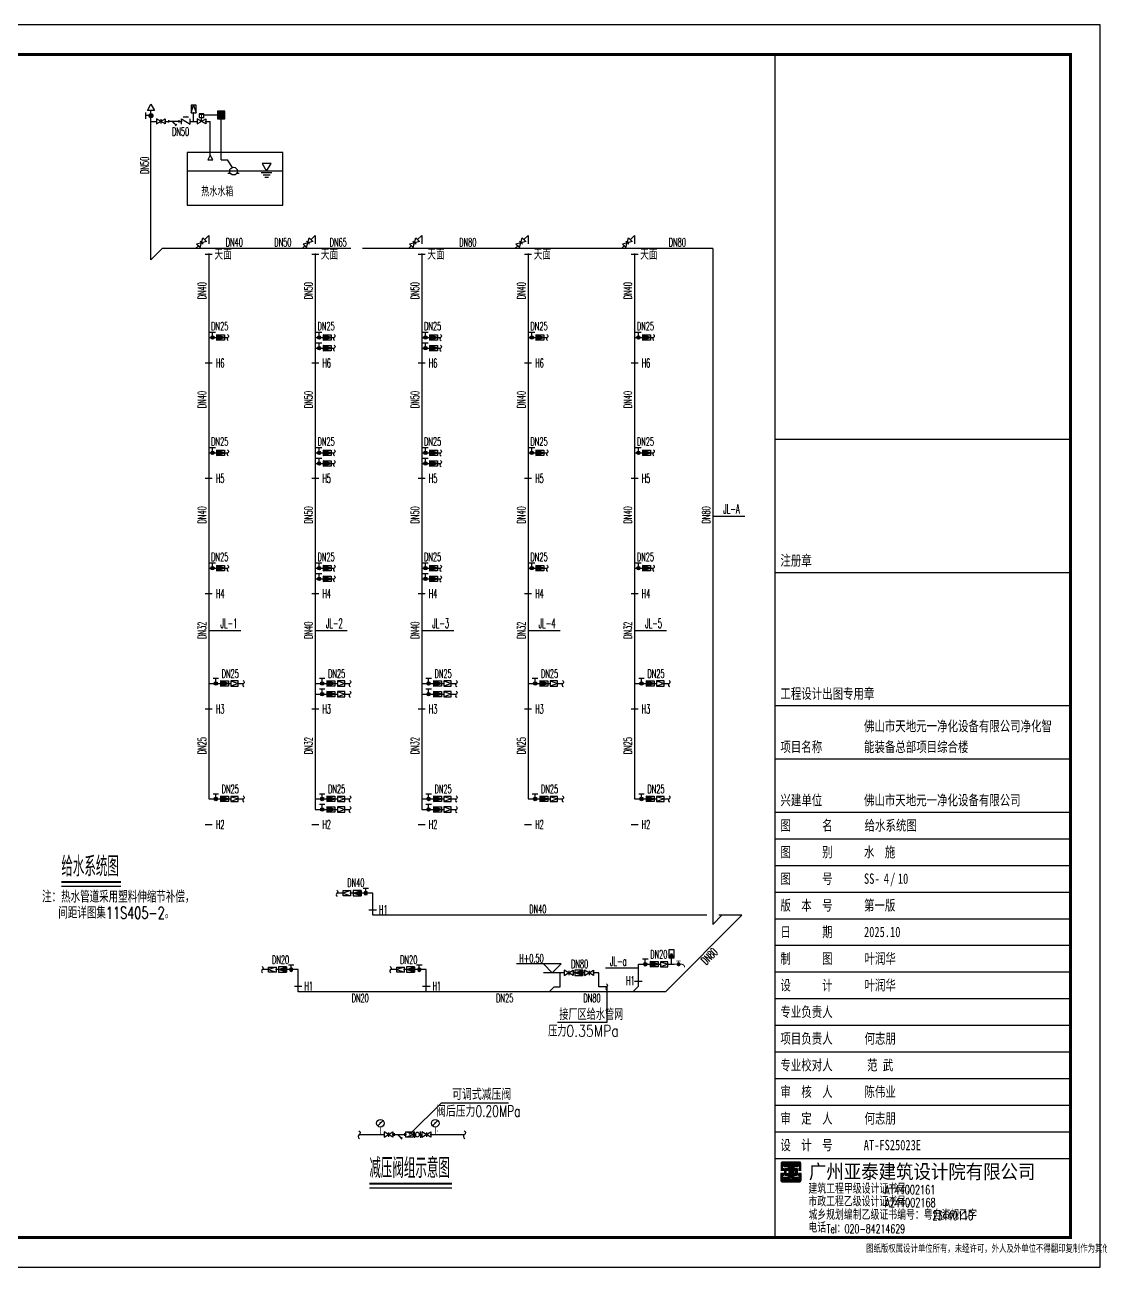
# Model space of a CAD drawing. Extents: x -1254782 to -617813, y -619975 to -323764.
# Drawn here: x -1006941 to -988756, y -370186 to -349186 of the extents above; entities that cross this region are included whole.
import ezdxf
from ezdxf.enums import TextEntityAlignment as Align

# ---------------------------------------------------------------- set-up
doc = ezdxf.new("R2010")
doc.units = 0
doc.header["$LTSCALE"] = 1000
doc.header["$MEASUREMENT"] = 0
for name, color, linetype in [('2', 2, 'Continuous'), ('4', 4, 'Continuous'), ('9', 9, 'Continuous'), ('DIM_ELEV', 3, 'Continuous'), ('DIM_SYMB', 3, 'Continuous'), ('EQUIP_给水', 7, 'Continuous'), ('PIPE-给水', 1, 'Continuous'), ('PUB_TITLE', 4, 'Continuous'), ('S', 2, 'Continuous'), ('STAIR', 2, 'Continuous'), ('TWT_LEAD', 3, 'Continuous'), ('TWT_TEXT', 7, 'Continuous'), ('VALVE_消防', 7, 'Continuous'), ('VALVE_给水', 7, 'Continuous'), ('框', 130, 'Continuous')]:
    doc.layers.add(name, color=color, linetype=linetype)
doc.styles.add('-宋体', font='simsun_0.shx', dxfattribs={"width": 0.8})
doc.styles.add('_TCH_DIM', font='SIMPLEX.shx', dxfattribs={"width": 0.8, "bigfont": 'GBCBIG.shx'})
doc.styles.add('HZ', font='txt', dxfattribs={"width": 0.8, "bigfont": 'hztxt'})
doc.styles.add('TBC', font='simhei_0.shx', dxfattribs={"width": 0.9})
doc.styles.add('天正', font='SIMPLEX.shx', dxfattribs={"width": 0.7, "bigfont": 'HZTXT.shx'})

# ---------------------------------------------------------------- blocks, each defined once
blk = doc.blocks.new('$TWTSYS$00000247')
at = {"elevation": 0}
blk.add_lwpolyline([(7, -101, -0.575183), (0, 0, 0.604745), (-11, 101, 16.924828)], format="xyb", dxfattribs=at)
blk = doc.blocks.new('$VALVE$00000497')
for p, q in [((78, 138), (-78, 138)), ((0, 50), (0, 138))]:
    blk.add_line(p, q)
at = {"const_width": 49.6}
blk.add_lwpolyline([(25, 0, 1), (-25, 0, 1)], format="xyb", close=True, dxfattribs=at)
blk.add_circle((0, 0), 50)
blk = doc.blocks.new('A$C6EA3746F')
at = {"layer": 'TWT_TEXT'}
for points in [[(284, 871), (284, 871), (464, 559), (464, 559), (104, 559), (104, 559), (284, 871)], [(284, 0), (284, 409), (284, 559)]]:
    blk.add_lwpolyline(points, dxfattribs=at)
at = {"layer": 'TWT_TEXT', "xscale": 2.052, "yscale": 2.052, "zscale": 2.052, "rotation": 90.00000000007688}
blk.add_blockref('$VALVE$00000497', (284, 290), dxfattribs=at)
blk = doc.blocks.new('A$C374A4049')
at = {"layer": 'TWT_TEXT'}
h = blk.add_hatch(color=256, dxfattribs=at)
h.dxf.hatch_style = 1
h.paths.add_polyline_path([(38, 86), (0, 0), (79, 0)])
blk.add_lwpolyline([(0, 145), (79, 145), (79, 0), (0, 0)], close=True, dxfattribs=at)
blk.add_lwpolyline([(0, 0), (38, 86), (79, 0)], dxfattribs=at)
blk = doc.blocks.new('$ATTACHMENT$00000139')
at = {"const_width": 30}
blk.add_lwpolyline([(-169, 0), (-400, 0, 0.443942), (-486, -95, -1.105826)], format="xyb", dxfattribs=at)
at = {"const_width": 15}
for points in [[(-240, 100), (-367, 100)], [(-305, 0), (-305, 100)]]:
    blk.add_lwpolyline(points, dxfattribs=at)
at = {"const_width": 62.5}
blk.add_lwpolyline([(-273, 0, -1), (-336, 0, -1)], format="xyb", close=True, dxfattribs=at)
blk = doc.blocks.new('A$C29A34EED')
at = {"layer": '框'}
for p, q in [((0, 461), (0, 14461)), ((0, 14461), (2000, 14461)), ((500, 461), (500, 14461)), ((1000, 461), (1000, 14461)), ((1500, 461), (1500, 14461)), ((2000, 461), (2000, 14461)), ((2000, 12961), (0, 12961)), ((2000, 10961), (0, 10961)), ((2000, 9005), (0, 9005)), ((2000, 7461), (0, 7461)), ((2000, 5961), (0, 5961)), ((2000, 3961), (0, 3961)), ((2000, 2005), (0, 2005)), ((2000, 461), (0, 461))]:
    blk.add_line(p, q, dxfattribs=at)
at = {"layer": '框', "style": '_TCH_DIM', "width": 0.8}
for s, p in [('日 期', (462, 13120)), ('签  名', (466, 11253)), ('实  名', (466, 9253)), ('工艺机械', (1953, 7486)), ('专 业', (472, 7613)), ('电 气', (957, 7555)), ('空 调', (1460, 7573)), ('日 期', (462, 6120)), ('签  名', (466, 4253)), ('实  名', (466, 2253)), ('专 业', (480, 613)), ('建 筑', (967, 607)), ('结 构', (1470, 612)), ('给排水', (1970, 645)), ('会', (470, 12)), ('签', (1174, -12))]:
    blk.add_text(s, height=450, rotation=90, dxfattribs=at).set_placement(p)
blk = doc.blocks.new('A$C54597E38')
at = {"layer": '9'}
h = blk.add_hatch(dxfattribs=at)
h.set_pattern_fill('ANSI31', color=256, scale=70.630202, angle=135, style=0)
h.set_pattern_definition([(180, (-153496.256, -56662.455), (-2e-15, -8.82877527), [])])
edge = h.paths.add_edge_path()
edge.add_line((99, 458), (99, 400))
edge.add_line((99, 400), (0, 400))
edge.add_line((0, 400), (0, 620))
edge.add_arc((64, 620), 63.6, 90, 180, ccw=False)
edge.add_line((64, 683), (622, 683))
edge.add_arc((622, 620), 63.6, 0, 90, ccw=False)
edge.add_line((685, 620), (685, 396))
edge.add_line((685, 396), (594, 396))
edge.add_line((594, 396), (594, 463))
edge.add_line((594, 463), (614, 463))
edge.add_line((614, 463), (624, 463))
edge.add_line((624, 463), (624, 613))
edge.add_line((624, 613), (68, 613))
edge.add_line((68, 613), (68, 458))
edge.add_line((68, 458), (99, 458))
h.paths.add_polyline_path([(369, 293), (369, 582), (586, 582), (586, 519), (436, 519), (436, 458), (557, 458), (557, 225), (431, 225), (431, 166), (588, 166), (588, 112), (370, 112), (370, 226), (321, 226), (321, 112), (103, 112), (103, 166), (260, 166), (260, 225), (133, 225), (133, 458), (255, 458), (255, 519), (104, 519), (104, 582), (321, 582), (321, 293)])
h.paths.add_polyline_path([(196, 399), (265, 399), (265, 289), (196, 289)], flags=16)
h.paths.add_polyline_path([(494, 399), (425, 399), (425, 289), (494, 289)], flags=16)
edge = h.paths.add_edge_path()
edge.add_line((99, 225), (99, 283))
edge.add_line((99, 283), (0, 283))
edge.add_line((0, 283), (0, 64))
edge.add_arc((64, 64), 63.6, 180, 270)
edge.add_line((64, 0), (622, 0))
edge.add_arc((622, 64), 63.6, 270, 360)
edge.add_line((685, 64), (685, 287))
edge.add_line((685, 287), (594, 287))
edge.add_line((594, 287), (594, 220))
edge.add_line((594, 220), (614, 220))
edge.add_line((614, 220), (624, 220))
edge.add_line((624, 220), (624, 71))
edge.add_line((624, 71), (68, 71))
edge.add_line((68, 71), (68, 225))
edge.add_line((68, 225), (99, 225))
blk.add_lwpolyline([(369, 293), (369, 293), (369, 582), (586, 582), (586, 519), (436, 519), (436, 458), (557, 458), (557, 225), (431, 225), (431, 166), (588, 166), (588, 112), (370, 112), (370, 226), (321, 226), (321, 112), (103, 112), (103, 166), (260, 166), (260, 225), (133, 225), (133, 458), (255, 458), (255, 519), (104, 519), (104, 582), (321, 582), (321, 293), (369, 293)], dxfattribs=at)
blk.add_lwpolyline([(99, 225), (99, 283), (0, 283), (0, 64, 0.414214), (64, 0), (622, 0, 0.414214), (685, 64), (685, 287), (594, 287), (594, 220), (614, 220), (624, 220), (624, 71), (68, 71), (68, 225)], format="xyb", close=True, dxfattribs=at)
blk.add_lwpolyline([(494, 399), (425, 399), (425, 289), (494, 289)], close=True, dxfattribs=at)
blk = doc.blocks.new('框')
at = {"layer": '4'}
for p, q in [((-296744, 162730), (-296744, 136314)), ((-286744, 162730), (-286744, 136314))]:
    blk.add_line(p, q, dxfattribs=at)
at = {"layer": '框'}
for p, q in [((-296744, 176314), (-296744, 136314)), ((-286744, 176314), (-286744, 136314)), ((-296744, 163305), (-286744, 163305)), ((-296744, 158802), (-286744, 158802)), ((-296744, 154299), (-286744, 154299)), ((-296744, 152498), (-286744, 152498)), ((-296744, 150697), (-286744, 150697)), ((-296744, 149796), (-286744, 149796)), ((-296744, 148896), (-286744, 148896)), ((-296744, 147995), (-286744, 147995)), ((-296744, 147095), (-286744, 147095)), ((-296744, 146194), (-286744, 146194)), ((-296744, 145293), (-286744, 145293)), ((-296744, 144393), (-286744, 144393)), ((-296744, 143492), (-286744, 143492)), ((-296744, 142592), (-286744, 142592)), ((-296744, 141691), (-286744, 141691)), ((-296744, 140790), (-286744, 140790)), ((-296744, 139890), (-286744, 139890)), ((-296744, 138989), (-286744, 138989))]:
    blk.add_line(p, q, dxfattribs=at)
at = {"layer": '4'}
blk.add_blockref('A$C54597E38', (-296545, 138194), dxfattribs=at)
at = {"layer": 'TWT_TEXT', "style": 'TBC', "width": 0.9}
blk.add_text('广州亚泰建筑设计院有限公司', height=480, dxfattribs=at).set_placement((-295594, 138303))
at = {"layer": 'TWT_TEXT', "style": '_TCH_DIM'}
for s, height, p in [('建筑工程甲级设计证书号：', 300, (-295611, 137801)), ('市政工程乙级设计证书号：', 300, (-295611, 137369)), ('城乡规划编制乙级证书编号：粤自资规乙字', 300, (-295611, 136920)), ('电话', 300, (-295611, 136486)), ('图纸版权属设计单位所有，未经许可，外人及外单位不得翻印复制作为其他工程之用', 249.73, (-293659, 135803))]:
    blk.add_text(s, height=height, rotation=359.9997, dxfattribs=at).set_placement(p)
at = {"layer": 'TWT_TEXT', "style": '天正', "width": 0.67}
for s, height, p in [('A144002161', 300, (-293024, 137780)), ('A244002168', 300, (-293014, 137347)), ('23440110', 300, (-291419, 136901)), ('Tel：020-84214629', 290, (-295000, 136465))]:
    blk.add_text(s, height=height, rotation=359.9997, dxfattribs=at).set_placement(p)
at = {"layer": '框', "style": '-宋体', "width": 0.74}
for s, p in [('注册章', (-296559, 159033)), ('工程设计出图专用章', (-296559, 154530)), ('佛山市天地元一净化设备有限公司净化智', (-293732, 153432)), ('项目名称', (-296559, 152729)), ('能装备总部项目综合楼', (-293732, 152729)), ('兴建单位', (-296559, 150928)), ('佛山市天地元一净化设备有限公司', (-293732, 150928)), ('图      名', (-296559, 150075)), ('图      别', (-296559, 149174)), ('水  施', (-293732, 149174)), ('图      号', (-296559, 148273)), ('SS-  /', (-293732, 148273)), ('10', (-292587, 148273)), ('版  本  号', (-296559, 147373)), ('第一版', (-293732, 147373)), ('日      期', (-296559, 146472)), ('2025.10', (-293732, 146472)), ('制      图', (-296559, 145572)), ('设      计', (-296559, 144671)), ('专业负责人', (-296559, 143770)), ('项目负责人', (-296559, 142870)), ('专业校对人', (-296559, 141969)), ('审  核  人', (-296559, 141069)), ('审  定  人', (-296559, 140168)), ('设  计  号', (-296559, 139267)), ('AT-FS25023E', (-293740, 139267))]:
    blk.add_text(s, height=350, dxfattribs=at).set_placement(p)
for s, p in [('叶润华', (-293185, 145572)), ('叶润华', (-293185, 144671)), ('何志朋', (-293185, 142870)), ('范 武', (-293185, 141969)), ('陈伟业', (-293185, 141069)), ('何志朋', (-293185, 140168))]:
    blk.add_text(s, height=350, dxfattribs=at).set_placement(p, align=Align.CENTER)
blk = doc.blocks.new('A$C7517252D')
at = {"layer": '4'}
for name, p in [('A$C29A34EED', (0, 26072)), ('框', (344644, -135781))]:
    blk.add_blockref(name, p, dxfattribs=at)
blk = doc.blocks.new('$VALVE$00000296')
for points in [[(-125, 72), (-125, -72), (125, 72), (125, -72), (-125, 72)], [(0, 60), (0, -64)]]:
    blk.add_lwpolyline(points)
for p in [(-125, 0), (125, 0)]:
    blk.add_point(p)
blk = doc.blocks.new('$VALVE$00000301')
for points in [[(-125, 72), (125, 0), (-125, -72)], [(-125, 72), (-125, -72), (125, -72), (125, 72), (-125, 72)]]:
    blk.add_lwpolyline(points)
for p in [(-125, 0), (125, 0)]:
    blk.add_point(p)
blk = doc.blocks.new('$VALVE$00000752')
for p, q in [((-112.5, 75), (112.5, 75)), ((112.5, 75), (112.5, -75)), ((112.5, -75), (-112.5, -75))]:
    blk.add_line(p, q)
blk.add_lwpolyline([(-112.5, -75), (112.5, 0), (-112.5, 75)], close=True)
for p in [(-112.5, 0), (112.5, 0)]:
    blk.add_point(p)
blk.add_solid([(-112.5, 75), (112.5, 0), (-112.5, -75)])
blk = doc.blocks.new('$VALVE$00000299')
for p, q in [((64, 215), (-64, 215)), ((-64, 215), (-64, 110)), ((-64, 110), (0, 110)), ((0, 110), (64, 110)), ((0, 0), (0, 110)), ((64, 110), (64, 215))]:
    blk.add_line(p, q)
blk.add_lwpolyline([(-125, 72), (-125, -72), (125, 72), (125, -72), (-125, 72)])
for p in [(-125, 0), (125, 0)]:
    blk.add_point(p)
at = {"style": 'HZ', "width": 1.675276}
blk.add_text('T', height=70, dxfattribs=at).set_placement((-41, 127), (37, 127), align=Align.FIT)
blk = doc.blocks.new('$VALVE$00000315')
blk.add_line((-75, 125), (75, 125))
blk.add_lwpolyline([(-125, -75), (-125, 75), (125, -75), (125, 75)])
for p in [(-125, 0), (125, 0)]:
    blk.add_point(p)
blk.add_solid([(0, 125), (0, 150), (75, 125)])
blk = doc.blocks.new('$VALVE$00000501')
for p, q in [((-175, 32), (-175, -32)), ((175, 32), (175, -32)), ((96, -77), (50, -123))]:
    blk.add_line(p, q)
at = {"const_width": 35}
for points in [[(-175, 0), (175, 0)], [(-52, 0), (73, -100)]]:
    blk.add_lwpolyline(points, dxfattribs=at)
for p in [(-175, -2), (175, -2)]:
    blk.add_point(p)
blk = doc.blocks.new('$VALVE$00000447')
for p, q in [((-82, 0), (-82, 90)), ((-82, 0), (-82, -90)), ((82, 0), (82, 90)), ((82, 0), (82, -90))]:
    blk.add_line(p, q)
blk.add_circle((0, 0), 60.1)
for p in [(-82, 0), (82, 0)]:
    blk.add_point(p)
blk = doc.blocks.new('$VALVE$00000597')
blk.add_line((-93, 357), (93, 543))
blk.add_lwpolyline([(93, 543, 0, 50, 0), (-31, 456, 50, 50, 0)], format="xyseb")
for points, const_width in [([(0, 300), (0, 0)], 30), ([(0, 182), (75, 182), (75, 107)], 7.5)]:
    blk.add_lwpolyline(points, dxfattribs=dict(const_width=const_width))
blk.add_circle((0, 450), 150)

msp = doc.modelspace()

# ---------------------------------------------------------------- hatches: boundary and pattern name
at = {"layer": 'STAIR'}
msp.add_hatch(color=256, dxfattribs=at).paths.add_polyline_path([(-1003684.3, -350646.1), (-1003558.3, -350646.1), (-1003558.3, -350772.1), (-1003684.3, -350772.1)])

# ---------------------------------------------------------------- linework, layer by layer
at = {"layer": '4'}
for p, q in [((-1003426.2, -351595.1), (-1003514.5, -351468)), ((-1003461.2, -351700.6), (-1003506.1, -351700.6)), ((-1003316.6, -351700.6), (-1003361.6, -351700.6))]:
    msp.add_line(p, q, dxfattribs=at)
msp.add_lwpolyline([(-1003558.3, -350646.1), (-1003684.3, -350646.1), (-1003684.3, -350772.1), (-1003558.3, -350772.1)], close=True, dxfattribs=at)
at = {"layer": 'DIM_ELEV', "color": 0}
for p, q in [((-997870.4, -365060.7), (-998623.7, -365060.7)), ((-998020.4, -365210.7), (-998170.4, -365060.7)), ((-998020.4, -365210.7), (-997870.4, -365060.7)), ((-997828.9, -365210.7), (-998170.4, -365210.7))]:
    msp.add_line(p, q, dxfattribs=at)
at = {"layer": 'DIM_SYMB', "const_width": 35}
for points in [[(-1006323, -363673.8), (-1005314.7, -363673.8)], [(-1001114.5, -368775.1), (-999719, -368775.1)]]:
    msp.add_lwpolyline(points, dxfattribs=at)
at = {"layer": 'DIM_SYMB'}
for points in [[(-1006323, -363743.8), (-1005314.7, -363743.8)], [(-1001114.5, -368845.1), (-999719, -368845.1)]]:
    msp.add_lwpolyline(points, dxfattribs=at)
at = {"layer": 'PIPE-给水', "linetype": 'Continuous', "ltscale": 0.5}
for p, q in [((-1004086.9, -350817.1), (-1004086.9, -350673.1)), ((-1004808.1, -353159.6), (-1004808.1, -350817.1)), ((-1004808.1, -350817.1), (-1004717, -350817.1)), ((-1004567, -350817.1), (-1004511.3, -350817.1)), ((-1004336.3, -350817.1), (-1004292.7, -350817.1)), ((-1004142.7, -350817.1), (-1004086.9, -350817.1)), ((-1004086.9, -350817.1), (-1004027.4, -350817.1)), ((-1003913.1, -350709.1), (-1003684.3, -350709.1)), ((-1003877.3, -350817.1), (-1003804, -350817.1)), ((-1003804, -351390.2), (-1003804, -350817.1)), ((-1003621.3, -351468), (-1003621.3, -350709.2)), ((-1003621.3, -351468), (-1003514.5, -351468)), ((-1003899.4, -352815.5), (-1003829.6, -352745.7)), ((-1003829.6, -352745.7), (-1003829.6, -352888.1)), ((-1002099.4, -352815.5), (-1002029.6, -352745.7)), ((-1002029.6, -352745.7), (-1002029.6, -352888.1)), ((-1000299.4, -352815.5), (-1000229.6, -352745.7)), ((-1000229.6, -352745.7), (-1000229.6, -352888.1)), ((-998499.4, -352815.5), (-998429.6, -352745.7)), ((-998429.6, -352745.7), (-998429.6, -352888.1)), ((-996699.4, -352815.5), (-996629.6, -352745.7)), ((-996629.6, -352745.7), (-996629.6, -352888.1)), ((-1004808.1, -353159.6), (-1004616.7, -352968.1)), ((-1004052, -352968.1), (-1004616.7, -352968.1)), ((-1004052, -352968.1), (-1004005.5, -352921.5)), ((-1002252, -352968.1), (-1004052, -352968.1)), ((-1002252, -352968.1), (-1002205.5, -352921.5)), ((-1001428.1, -352968.1), (-1002252, -352968.1)), ((-1000452, -352968.1), (-1001228.1, -352968.1)), ((-1000452, -352968.1), (-1000405.5, -352921.5)), ((-998652, -352968.1), (-1000452, -352968.1)), ((-998652, -352968.1), (-998605.5, -352921.5)), ((-996852, -352968.1), (-998652, -352968.1)), ((-996852, -352968.1), (-996805.5, -352921.5)), ((-995304.9, -352968.1), (-996852, -352968.1)), ((-995304.9, -352968.1), (-995304.9, -364390.8)), ((-1003829.6, -353048.1), (-1003829.6, -358370.2)), ((-1002029.6, -353048.1), (-1002029.6, -358370.2)), ((-1000229.6, -353048.1), (-1000229.6, -358370.2)), ((-998429.6, -353048.1), (-998429.6, -358370.2)), ((-996629.6, -353048.1), (-996629.6, -358370.2)), ((-1003829.6, -354470.2), (-1003697, -354470.2)), ((-1003562, -354470.2), (-1003508.5, -354470.2)), ((-1002029.6, -354470.2), (-1001897, -354470.2)), ((-1001762, -354470.2), (-1001708.5, -354470.2)), ((-1000229.6, -354470.2), (-1000097, -354470.2)), ((-999962, -354470.2), (-999908.5, -354470.2)), ((-998429.6, -354470.2), (-998297, -354470.2)), ((-998162, -354470.2), (-998108.5, -354470.2)), ((-996629.6, -354470.2), (-996497, -354470.2)), ((-996362, -354470.2), (-996308.5, -354470.2)), ((-1002029.6, -354650.2), (-1001897, -354650.2)), ((-1001762, -354650.2), (-1001708.5, -354650.2)), ((-1000229.6, -354650.2), (-1000097, -354650.2)), ((-999962, -354650.2), (-999908.5, -354650.2)), ((-1003829.6, -356420.2), (-1003697, -356420.2)), ((-1003562, -356420.2), (-1003508.5, -356420.2)), ((-1002029.6, -356420.2), (-1001897, -356420.2)), ((-1001762, -356420.2), (-1001708.5, -356420.2)), ((-1000229.6, -356420.2), (-1000097, -356420.2)), ((-999962, -356420.2), (-999908.5, -356420.2)), ((-998429.6, -356420.2), (-998297, -356420.2)), ((-998162, -356420.2), (-998108.5, -356420.2)), ((-996629.6, -356420.2), (-996497, -356420.2)), ((-996362, -356420.2), (-996308.5, -356420.2)), ((-1002029.6, -356600.2), (-1001897, -356600.2)), ((-1001762, -356600.2), (-1001708.5, -356600.2)), ((-1000229.6, -356600.2), (-1000097, -356600.2)), ((-999962, -356600.2), (-999908.5, -356600.2)), ((-1003829.6, -358370.2), (-1003829.6, -360320.2)), ((-1003829.6, -358370.2), (-1003697.1, -358370.2)), ((-1003562.1, -358370.2), (-1003508.6, -358370.2)), ((-1002029.6, -358370.2), (-1001897.1, -358370.2)), ((-1002029.6, -358370.2), (-1002029.6, -358550.2)), ((-1001762.1, -358370.2), (-1001708.6, -358370.2)), ((-1000229.6, -358370.2), (-1000097.1, -358370.2)), ((-1000229.6, -358370.2), (-1000229.6, -358550.2)), ((-999962.1, -358370.2), (-999908.6, -358370.2)), ((-998429.6, -358370.2), (-998429.6, -360320.2)), ((-998429.6, -358370.2), (-998297.1, -358370.2)), ((-998162.1, -358370.2), (-998108.6, -358370.2)), ((-996629.6, -358370.2), (-996629.6, -360320.2)), ((-996629.6, -358370.2), (-996497.1, -358370.2)), ((-996362.1, -358370.2), (-996308.6, -358370.2)), ((-1002029.6, -358550.2), (-1001897.1, -358550.2)), ((-1002029.6, -358550.2), (-1002029.6, -360320.2)), ((-1001762.1, -358550.2), (-1001708.6, -358550.2)), ((-1000229.6, -358550.2), (-1000097.1, -358550.2)), ((-1000229.6, -358550.2), (-1000229.6, -360320.2)), ((-999962.1, -358550.2), (-999908.6, -358550.2)), ((-1003829.6, -360320.2), (-1003631.9, -360320.2)), ((-1003829.6, -360320.2), (-1003829.6, -362270.2)), ((-1003496.9, -360320.2), (-1003455.9, -360320.2)), ((-1003331.1, -360320.2), (-1003243.7, -360320.2)), ((-1002029.6, -360320.2), (-1001831.9, -360320.2)), ((-1002029.6, -360320.2), (-1002029.6, -360500.2)), ((-1001696.9, -360320.2), (-1001655.9, -360320.2)), ((-1001531.1, -360320.2), (-1001443.7, -360320.2)), ((-1000229.6, -360320.2), (-1000031.9, -360320.2)), ((-1000229.6, -360320.2), (-1000229.6, -360500.2)), ((-999896.9, -360320.2), (-999855.9, -360320.2)), ((-999731.1, -360320.2), (-999643.7, -360320.2)), ((-998429.6, -360320.2), (-998231.9, -360320.2)), ((-998429.6, -360320.2), (-998429.6, -362270.2)), ((-998096.9, -360320.2), (-998055.9, -360320.2)), ((-997931.1, -360320.2), (-997843.7, -360320.2)), ((-996629.6, -360320.2), (-996431.9, -360320.2)), ((-996629.6, -360320.2), (-996629.6, -362270.2)), ((-996296.9, -360320.2), (-996255.9, -360320.2)), ((-996131.1, -360320.2), (-996043.7, -360320.2)), ((-1002029.7, -360500.2), (-1002029.6, -362270.2)), ((-1002029.6, -360500.2), (-1001831.9, -360500.2)), ((-1001696.9, -360500.2), (-1001655.9, -360500.2)), ((-1001531.1, -360500.2), (-1001443.7, -360500.2)), ((-1000229.6, -360500.2), (-1000031.9, -360500.2)), ((-1000229.6, -360500.2), (-1000229.6, -362270.2)), ((-999896.9, -360500.2), (-999855.9, -360500.2)), ((-999731.1, -360500.2), (-999643.7, -360500.2)), ((-1003829.6, -362270.2), (-1003631.9, -362270.2)), ((-1003496.9, -362270.2), (-1003455.9, -362270.2)), ((-1003331.1, -362270.2), (-1003243.7, -362270.2)), ((-1002029.6, -362270.2), (-1001831.9, -362270.2)), ((-1002029.6, -362270.2), (-1002029.6, -362450.2)), ((-1002029.6, -362450.2), (-1001831.9, -362450.2)), ((-1001696.9, -362270.2), (-1001655.9, -362270.2)), ((-1001696.9, -362450.2), (-1001655.9, -362450.2)), ((-1001531.1, -362270.2), (-1001443.7, -362270.2)), ((-1001531.1, -362450.2), (-1001443.7, -362450.2)), ((-1000229.6, -362270.2), (-1000031.9, -362270.2)), ((-1000229.6, -362270.2), (-1000229.6, -362450.2)), ((-1000229.6, -362450.2), (-1000031.9, -362450.2)), ((-999896.9, -362270.2), (-999855.9, -362270.2)), ((-999896.9, -362450.2), (-999855.9, -362450.2)), ((-999731.1, -362270.2), (-999643.7, -362270.2)), ((-999731.1, -362450.2), (-999643.7, -362450.2)), ((-998429.6, -362270.2), (-998231.9, -362270.2)), ((-998096.9, -362270.2), (-998055.9, -362270.2)), ((-997931.1, -362270.2), (-997843.7, -362270.2)), ((-996629.6, -362270.2), (-996431.9, -362270.2)), ((-996296.9, -362270.2), (-996255.9, -362270.2)), ((-996131.1, -362270.2), (-996043.7, -362270.2)), ((-1001556, -363864), (-1001662.8, -363864)), ((-1001390.1, -363864), (-1001431.1, -363864)), ((-1001057.4, -363864), (-1001255.1, -363864)), ((-1001057.4, -364237.4), (-1001057.4, -363864)), ((-995404.9, -364237.4), (-1001057.4, -364237.4)), ((-996107, -365530.1), (-994814.3, -364237.4)), ((-995304.9, -364390.8), (-995151.4, -364237.4)), ((-995151.4, -364237.4), (-995204.9, -364237.4)), ((-994814.3, -364237.4), (-995151.4, -364237.4)), ((-996005, -365064.9), (-996005, -364962.3)), ((-1002817.8, -365156.7), (-1002924.6, -365156.7)), ((-1002652, -365156.7), (-1002693, -365156.7)), ((-1002319.3, -365156.7), (-1002517, -365156.7)), ((-1002319.3, -365530.1), (-1002319.3, -365156.7)), ((-1000650.5, -365156.7), (-1000757.3, -365156.7)), ((-1000484.7, -365156.7), (-1000525.7, -365156.7)), ((-1000151.9, -365156.7), (-1000349.7, -365156.7)), ((-1000151.9, -365530.1), (-1000151.9, -365156.7)), ((-996565.3, -365438.3), (-996565.3, -365064.9)), ((-996565.3, -365064.9), (-996367.5, -365064.9)), ((-996232.5, -365064.9), (-996191.5, -365064.9)), ((-996066.7, -365064.9), (-996005, -365064.9)), ((-996005, -365064.9), (-995959.9, -365064.9)), ((-997818, -365210.7), (-997888.1, -365210.7)), ((-997888.1, -365447.3), (-997888.1, -365210.7)), ((-997637.5, -365210.7), (-997668, -365210.7)), ((-997474.8, -365210.7), (-997502.5, -365210.7)), ((-997235.8, -365210.7), (-997324.8, -365210.7)), ((-997235.8, -365447.3), (-997235.8, -365210.7)), ((-1000151.9, -365530.1), (-1002319.3, -365530.1)), ((-998072, -365530.1), (-1000151.9, -365530.1)), ((-998072, -365530.1), (-997989.2, -365447.3)), ((-996657.1, -365530.1), (-998072, -365530.1)), ((-997989.2, -365447.3), (-997888.1, -365447.3)), ((-997100.5, -365447.3), (-997235.8, -365447.3)), ((-996657.1, -365530.1), (-996565.3, -365438.3)), ((-996107, -365530.1), (-996657.1, -365530.1)), ((-1001288.2, -367944.1), (-1000865.6, -367944.1)), ((-1000715.6, -367944.1), (-1000694.8, -367944.1)), ((-1000519.8, -367944.1), (-1000496.4, -367944.1)), ((-1000371.6, -367944.1), (-1000349.7, -367944.1)), ((-1000251.5, -367944.1), (-1000225, -367944.1)), ((-1000075, -367944.1), (-999507.2, -367944.1))]:
    msp.add_line(p, q, dxfattribs=at)
at = {"layer": 'PUB_TITLE'}
msp.add_lwpolyline([(-1018455.8, -370185.6), (-988755.8, -370185.6), (-988755.8, -349185.6), (-1018455.8, -349185.6)], close=True, dxfattribs=at)
at = {"layer": 'PUB_TITLE', "const_width": 50}
msp.add_lwpolyline([(-1017205.8, -369685.6), (-989255.8, -369685.6), (-989255.8, -349685.6), (-1017205.8, -349685.6)], close=True, dxfattribs=at)
at = {"layer": 'S'}
for p, q in [((-1003888.6, -353060.1), (-1003770.7, -353060.1)), ((-1002088.6, -353060.1), (-1001970.7, -353060.1)), ((-1000288.6, -353060.1), (-1000170.7, -353060.1)), ((-998488.6, -353060.1), (-998370.7, -353060.1)), ((-996688.6, -353060.1), (-996570.7, -353060.1)), ((-1003888.6, -354900.2), (-1003770.6, -354900.2)), ((-1002088.6, -354900.2), (-1001970.6, -354900.2)), ((-1000288.6, -354900.2), (-1000170.6, -354900.2)), ((-998488.6, -354900.2), (-998370.6, -354900.2)), ((-996688.6, -354900.2), (-996570.6, -354900.2)), ((-1003888.6, -356850.2), (-1003770.6, -356850.2)), ((-1002088.6, -356850.2), (-1001970.6, -356850.2)), ((-1000288.6, -356850.2), (-1000170.6, -356850.2)), ((-998488.6, -356850.2), (-998370.6, -356850.2)), ((-996688.6, -356850.2), (-996570.6, -356850.2)), ((-1003888.6, -358800.2), (-1003770.7, -358800.2)), ((-1002088.6, -358800.2), (-1001970.7, -358800.2)), ((-1000288.6, -358800.2), (-1000170.7, -358800.2)), ((-998488.6, -358800.2), (-998370.7, -358800.2)), ((-996688.6, -358800.2), (-996570.7, -358800.2)), ((-1003888.6, -360750.2), (-1003770.7, -360750.2)), ((-1002088.6, -360750.2), (-1001970.7, -360750.2)), ((-1000288.6, -360750.2), (-1000170.7, -360750.2)), ((-998488.6, -360750.2), (-998370.7, -360750.2)), ((-996688.6, -360750.2), (-996570.7, -360750.2)), ((-1003888.6, -362700.2), (-1003770.7, -362700.2)), ((-1002088.6, -362700.2), (-1001970.7, -362700.2)), ((-1000288.6, -362700.2), (-1000170.7, -362700.2)), ((-998488.6, -362700.2), (-998370.7, -362700.2)), ((-996688.6, -362700.2), (-996570.7, -362700.2)), ((-1000994.2, -364150.4), (-1001120.6, -364150.4)), ((-996628.5, -365351.3), (-996502.1, -365351.3)), ((-1002256.1, -365443.1), (-1002382.5, -365443.1)), ((-1000088.7, -365443.1), (-1000215.2, -365443.1))]:
    msp.add_line(p, q, dxfattribs=at)
msp.add_lwpolyline([(-1003804, -351390.2), (-1003848.9, -351468), (-1003759.1, -351468), (-1003804, -351390.2)], dxfattribs=at)
at = {"layer": 'STAIR'}
msp.add_circle((-1003411.4, -351658.5), 65.2, dxfattribs=at)
at = {"layer": 'TWT_LEAD'}
for p, q in [((-995304.9, -357488.5), (-995193.7, -357488.5)), ((-995193.7, -357488.5), (-994763.1, -357488.5)), ((-1003829.6, -359422), (-1003718.5, -359422)), ((-1003718.5, -359422), (-1003287.9, -359422)), ((-1002029.6, -359422), (-1001918.5, -359422)), ((-1001918.5, -359422), (-1001487.9, -359422)), ((-1000229.6, -359422), (-1000118.5, -359422)), ((-1000118.5, -359422), (-999687.9, -359422)), ((-998429.6, -359422), (-998318.5, -359422)), ((-998318.5, -359422), (-997887.9, -359422)), ((-996629.6, -359422), (-996518.5, -359422)), ((-996518.5, -359422), (-996087.9, -359422)), ((-996688.1, -365133), (-997118.7, -365133)), ((-996565.3, -365133), (-996688.1, -365133)), ((-997100.5, -365447.3), (-997100.5, -366048.3)), ((-997100.5, -366048.3), (-997932, -366048.3)), ((-1000434, -367944.1), (-999896, -367406.1)), ((-999896, -367406.1), (-998761, -367406.1))]:
    msp.add_line(p, q, dxfattribs=at)
at = {"layer": 'TWT_TEXT'}
for p, q in [((-1002579.5, -351658.5), (-1004195, -351658.5)), ((-1002761.6, -351687.8), (-1002941.4, -351687.8)), ((-1002792.1, -351727.8), (-1002911, -351727.8)), ((-1002822.5, -351767.8), (-1002880.5, -351767.8))]:
    msp.add_line(p, q, dxfattribs=at)
msp.add_lwpolyline([(-1002579.5, -351342), (-1004195, -351342), (-1004195, -352235.9), (-1002579.5, -352235.9)], close=True, dxfattribs=at)
msp.add_lwpolyline([(-1002851.5, -351658.5), (-1002776.7, -351528.9), (-1002926.4, -351528.9), (-1002851.5, -351658.5)], dxfattribs=at)

# ---------------------------------------------------------------- block references
at = {"layer": '2'}
msp.add_blockref('A$C374A4049', (-996044.2, -364962.3), dxfattribs=at)
at = {"layer": '4', "xscale": 0.5, "yscale": 0.5, "zscale": 0.5}
msp.add_blockref('A$C7517252D', (-1018205.8, -369951.9), dxfattribs=at)
at = {"layer": 'EQUIP_给水', "xscale": -0.5500000000043374, "yscale": 0.5499999999992724, "zscale": 0.55}
msp.add_blockref('$ATTACHMENT$00000139', (-996052.6, -365064.9), dxfattribs=at)
at = {"layer": 'STAIR', "xscale": 0.3333300000522286, "yscale": 0.3333300000522286, "zscale": 0.3333300000522286}
msp.add_blockref('A$C6EA3746F', (-1004902.6, -350817.1), dxfattribs=at)
at = {"layer": 'STAIR', "rotation": 180}
for p, xscale, yscale, zscale in [((-1003508.4, -354470.2), 0.5110560000175611, 0.5110560000175611, 0.5110560000175611), ((-1001708.4, -354470.2), 0.5110560000175611, 0.5110560000175611, 0.5110560000175611), ((-999908.4, -354470.2), 0.5110560000175611, 0.5110560000175611, 0.5110560000175611), ((-998108.4, -354470.2), 0.5110560000175611, 0.5110560000175611, 0.5110560000175611), ((-996308.4, -354470.2), 0.5110560000175611, 0.5110560000175611, 0.5110560000175611), ((-1001708.4, -354650.2), 0.5110560000175611, 0.5110560000175611, 0.5110560000175611), ((-999908.4, -354650.2), 0.5110560000175611, 0.5110560000175611, 0.5110560000175611), ((-1003508.4, -356420.2), 0.5110560000175611, 0.5110560000175611, 0.5110560000175611), ((-1001708.4, -356420.2), 0.5110560000175611, 0.5110560000175611, 0.5110560000175611), ((-999908.4, -356420.2), 0.5110560000175611, 0.5110560000175611, 0.5110560000175611), ((-998108.4, -356420.2), 0.5110560000175611, 0.5110560000175611, 0.5110560000175611), ((-996308.4, -356420.2), 0.5110560000175611, 0.5110560000175611, 0.5110560000175611), ((-1001708.4, -356600.2), 0.5110560000175611, 0.5110560000175611, 0.5110560000175611), ((-999908.4, -356600.2), 0.5110560000175611, 0.5110560000175611, 0.5110560000175611), ((-1003508.5, -358370.2), 0.5110560000175611, 0.5110560000175611, 0.5110560000175611), ((-1001708.5, -358370.2), 0.5110560000175611, 0.5110560000175611, 0.5110560000175611), ((-999908.5, -358370.2), 0.5110560000175611, 0.5110560000175611, 0.5110560000175611), ((-998108.5, -358370.2), 0.5110560000175611, 0.5110560000175611, 0.5110560000175611), ((-996308.5, -358370.2), 0.5110560000175611, 0.5110560000175611, 0.5110560000175611), ((-1001708.5, -358550.2), 0.5110560000175611, 0.5110560000175611, 0.5110560000175611), ((-999908.5, -358550.2), 0.5110560000175611, 0.5110560000175611, 0.5110560000175611), ((-1003243.5, -360320.2), 0.5110560000175611, 0.5110560000175611, 0.5110560000175611), ((-1001443.5, -360320.2), 0.5110560000175611, 0.5110560000175611, 0.5110560000175611), ((-999643.5, -360320.2), 0.5110560000175611, 0.5110560000175611, 0.5110560000175611), ((-997843.5, -360320.2), 0.5110560000175611, 0.5110560000175611, 0.5110560000175611), ((-996043.5, -360320.2), 0.5110560000175611, 0.5110560000175611, 0.5110560000175611), ((-1001443.5, -360500.2), 0.5110560000175611, 0.5110560000175611, 0.5110560000175611), ((-999643.5, -360500.2), 0.5110560000175611, 0.5110560000175611, 0.5110560000175611), ((-1003243.5, -362270.2), 0.5110560000175611, 0.5110560000175611, 0.5110560000175611), ((-1001443.5, -362270.2), 0.5110560000175611, 0.5110560000175611, 0.5110560000175611), ((-999643.5, -362270.2), 0.5110560000175611, 0.5110560000175611, 0.5110560000175611), ((-997843.5, -362270.2), 0.5110560000175611, 0.5110560000175611, 0.5110560000175611), ((-996043.5, -362270.2), 0.5110560000175611, 0.5110560000175611, 0.5110560000175611), ((-1001443.5, -362450.2), 0.5110560000175611, 0.5110560000175611, 0.5110560000175611), ((-999643.5, -362450.2), 0.5110560000175611, 0.5110560000175611, 0.5110560000175611), ((-1001662.6, -363864), 0.5110560000175611, 0.5110560000175611, 0.5110560000175611), ((-1002924.5, -365156.7), 0.5110560000175611, 0.5110560000175611, 0.5110560000175611), ((-1000757.1, -365156.7), 0.5110560000175611, 0.5110560000175611, 0.5110560000175611), ((-997100.5, -365447.3), 0.5110560000175611, 0.5110560000175611, 0.5110560000175611), ((-1001288, -367944.1, 0), 0.6388199999928476, 0.6388199999928476, 0.6388199999928476), ((-999507.1, -367944.1, 0), 0.6388199999928476, 0.6388199999928476, 0.6388199999928476)]:
    msp.add_blockref('$TWTSYS$00000247', p, dxfattribs=dict(at, xscale=xscale, yscale=yscale, zscale=zscale))
at = {"layer": 'VALVE_消防', "xscale": 0.6, "yscale": -0.6, "zscale": 0.6}
msp.add_blockref('$VALVE$00000447', (-1000300.6, -367944.1), dxfattribs=at)
at = {"layer": 'VALVE_给水'}
for name, p, xscale, yscale, zscale, rotation in [('$VALVE$00000301', (-1004086.9, -350608), 0.5, 0.6, 0.5, 90.00183574844395), ('$VALVE$00000296', (-1003952.4, -352868.5), 0.6, 0.6, 0.6, 45), ('$VALVE$00000296', (-1002152.4, -352868.5), 0.6, 0.6, 0.6, 45), ('$VALVE$00000296', (-1000352.4, -352868.5), 0.6, 0.6, 0.6, 45), ('$VALVE$00000296', (-998552.4, -352868.5), 0.6, 0.6, 0.6, 45), ('$VALVE$00000296', (-996752.4, -352868.5), 0.6, 0.6, 0.6, 45), ('$VALVE$00000497', (-1003765.6, -354470.2), 0.6, 0.6, 0.6, 0.0028056822904293), ('$VALVE$00000752', (-1003629.5, -354470.2), 0.6, 0.6, 0.6, 0.0028056822904293), ('$VALVE$00000497', (-1001965.6, -354470.2), 0.6, 0.6, 0.6, 0.0028056822904293), ('$VALVE$00000752', (-1001829.5, -354470.2), 0.6, 0.6, 0.6, 0.0028056822904293), ('$VALVE$00000497', (-1000165.6, -354470.2), 0.6, 0.6, 0.6, 0.0028056822904293), ('$VALVE$00000752', (-1000029.5, -354470.2), 0.6, 0.6, 0.6, 0.0028056822904293), ('$VALVE$00000497', (-998365.6, -354470.2), 0.6, 0.6, 0.6, 0.0028056822904293), ('$VALVE$00000752', (-998229.5, -354470.2), 0.6, 0.6, 0.6, 0.0028056822904293), ('$VALVE$00000497', (-996565.6, -354470.2), 0.6, 0.6, 0.6, 0.0028056822904293), ('$VALVE$00000752', (-996429.5, -354470.2), 0.6, 0.6, 0.6, 0.0028056822904293), ('$VALVE$00000497', (-1001965.6, -354650.2), 0.6, 0.6, 0.6, 0.0028056822904293), ('$VALVE$00000752', (-1001829.5, -354650.2), 0.6, 0.6, 0.6, 0.0028056822904293), ('$VALVE$00000497', (-1000165.6, -354650.2), 0.6, 0.6, 0.6, 0.0028056822904293), ('$VALVE$00000752', (-1000029.5, -354650.2), 0.6, 0.6, 0.6, 0.0028056822904293), ('$VALVE$00000497', (-1003765.6, -356420.2), 0.6, 0.6, 0.6, 0.0028056822904293), ('$VALVE$00000497', (-1001965.6, -356420.2), 0.6, 0.6, 0.6, 0.0028056822904293), ('$VALVE$00000497', (-1000165.6, -356420.2), 0.6, 0.6, 0.6, 0.0028056822904293), ('$VALVE$00000497', (-998365.6, -356420.2), 0.6, 0.6, 0.6, 0.0028056822904293), ('$VALVE$00000497', (-996565.6, -356420.2), 0.6, 0.6, 0.6, 0.0028056822904293), ('$VALVE$00000752', (-1003629.5, -356420.2), 0.6, 0.6, 0.6, 0.0028056822904293), ('$VALVE$00000497', (-1001965.6, -356600.2), 0.6, 0.6, 0.6, 0.0028056822904293), ('$VALVE$00000752', (-1001829.5, -356420.2), 0.6, 0.6, 0.6, 0.0028056822904293), ('$VALVE$00000752', (-1001829.5, -356600.2), 0.6, 0.6, 0.6, 0.0028056822904293), ('$VALVE$00000497', (-1000165.6, -356600.2), 0.6, 0.6, 0.6, 0.0028056822904293), ('$VALVE$00000752', (-1000029.5, -356420.2), 0.6, 0.6, 0.6, 0.0028056822904293), ('$VALVE$00000752', (-1000029.5, -356600.2), 0.6, 0.6, 0.6, 0.0028056822904293), ('$VALVE$00000752', (-998229.5, -356420.2), 0.6, 0.6, 0.6, 0.0028056822904293), ('$VALVE$00000752', (-996429.5, -356420.2), 0.6, 0.6, 0.6, 0.0028056822904293), ('$VALVE$00000497', (-1003765.7, -358370.2), 0.6, 0.6, 0.6, 0.0028056822904293), ('$VALVE$00000752', (-1003629.6, -358370.2), 0.6, 0.6, 0.6, 0.0028056822904293), ('$VALVE$00000497', (-1001965.7, -358370.2), 0.6, 0.6, 0.6, 0.0028056822904293), ('$VALVE$00000497', (-1001965.7, -358550.2), 0.6, 0.6, 0.6, 0.0028056822904293), ('$VALVE$00000752', (-1001829.6, -358370.2), 0.6, 0.6, 0.6, 0.0028056822904293), ('$VALVE$00000497', (-1000165.7, -358370.2), 0.6, 0.6, 0.6, 0.0028056822904293), ('$VALVE$00000497', (-1000165.7, -358550.2), 0.6, 0.6, 0.6, 0.0028056822904293), ('$VALVE$00000752', (-1000029.6, -358370.2), 0.6, 0.6, 0.6, 0.0028056822904293), ('$VALVE$00000497', (-998365.7, -358370.2), 0.6, 0.6, 0.6, 0.0028056822904293), ('$VALVE$00000752', (-998229.6, -358370.2), 0.6, 0.6, 0.6, 0.0028056822904293), ('$VALVE$00000497', (-996565.7, -358370.2), 0.6, 0.6, 0.6, 0.0028056822904293), ('$VALVE$00000752', (-996429.6, -358370.2), 0.6, 0.6, 0.6, 0.0028056822904293), ('$VALVE$00000752', (-1001829.6, -358550.2), 0.6, 0.6, 0.6, 0.0028056822904293), ('$VALVE$00000752', (-1000029.6, -358550.2), 0.6, 0.6, 0.6, 0.0028056822904293), ('$VALVE$00000497', (-1003711.8, -360320.2), 0.6, 0.6, 0.6, 0.0007001861775615), ('$VALVE$00000752', (-1003564.4, -360320.2), 0.6, 0.6, 0.6, 0.0007001861772728), ('$VALVE$00000301', (-1003393.5, -360320.2), 0.5, 0.6, 0.5, 0.0007001861772728), ('$VALVE$00000497', (-1001911.8, -360320.2), 0.6, 0.6, 0.6, 0.0007001861775615), ('$VALVE$00000752', (-1001764.4, -360320.2), 0.6, 0.6, 0.6, 0.0007001861772728), ('$VALVE$00000301', (-1001593.5, -360320.2), 0.5, 0.6, 0.5, 0.0007001861772728), ('$VALVE$00000497', (-1000111.8, -360320.2), 0.6, 0.6, 0.6, 0.0007001861775615), ('$VALVE$00000752', (-999964.4, -360320.2), 0.6, 0.6, 0.6, 0.0007001861772728), ('$VALVE$00000301', (-999793.5, -360320.2), 0.5, 0.6, 0.5, 0.0007001861772728), ('$VALVE$00000497', (-998311.8, -360320.2), 0.6, 0.6, 0.6, 0.0007001861775615), ('$VALVE$00000752', (-998164.4, -360320.2), 0.6, 0.6, 0.6, 0.0007001861772728), ('$VALVE$00000301', (-997993.5, -360320.2), 0.5, 0.6, 0.5, 0.0007001861772728), ('$VALVE$00000497', (-996511.8, -360320.2), 0.6, 0.6, 0.6, 0.0007001861775615), ('$VALVE$00000752', (-996364.4, -360320.2), 0.6, 0.6, 0.6, 0.0007001861772728), ('$VALVE$00000301', (-996193.5, -360320.2), 0.5, 0.6, 0.5, 0.0007001861772728), ('$VALVE$00000497', (-1001911.8, -360500.2), 0.6, 0.6, 0.6, 0.0007001861775615), ('$VALVE$00000752', (-1001764.4, -360500.2), 0.6, 0.6, 0.6, 0.0007001861772728), ('$VALVE$00000301', (-1001593.5, -360500.2), 0.5, 0.6, 0.5, 0.0007001861772728), ('$VALVE$00000497', (-1000111.8, -360500.2), 0.6, 0.6, 0.6, 0.0007001861775615), ('$VALVE$00000752', (-999964.4, -360500.2), 0.6, 0.6, 0.6, 0.0007001861772728), ('$VALVE$00000301', (-999793.5, -360500.2), 0.5, 0.6, 0.5, 0.0007001861772728), ('$VALVE$00000497', (-1003711.8, -362270.2), 0.6, 0.6, 0.6, 0.0007001861775615), ('$VALVE$00000752', (-1003564.4, -362270.2), 0.6, 0.6, 0.6, 0.0007001861772728), ('$VALVE$00000301', (-1003393.5, -362270.2), 0.5, 0.6, 0.5, 0.0007001861772728), ('$VALVE$00000497', (-1001911.8, -362270.2), 0.6, 0.6, 0.6, 0.0007001861775615), ('$VALVE$00000752', (-1001764.4, -362270.2), 0.6, 0.6, 0.6, 0.0007001861772728), ('$VALVE$00000301', (-1001593.5, -362270.2), 0.5, 0.6, 0.5, 0.0007001861772728), ('$VALVE$00000497', (-1000111.8, -362270.2), 0.6, 0.6, 0.6, 0.0007001861775615), ('$VALVE$00000752', (-999964.4, -362270.2), 0.6, 0.6, 0.6, 0.0007001861772728), ('$VALVE$00000301', (-999793.5, -362270.2), 0.5, 0.6, 0.5, 0.0007001861772728), ('$VALVE$00000497', (-998311.8, -362270.2), 0.6, 0.6, 0.6, 0.0007001861775615), ('$VALVE$00000752', (-998164.4, -362270.2), 0.6, 0.6, 0.6, 0.0007001861772728), ('$VALVE$00000301', (-997993.5, -362270.2), 0.5, 0.6, 0.5, 0.0007001861772728), ('$VALVE$00000497', (-996511.8, -362270.2), 0.6, 0.6, 0.6, 0.0007001861775615), ('$VALVE$00000752', (-996364.4, -362270.2), 0.6, 0.6, 0.6, 0.0007001861772728), ('$VALVE$00000301', (-996193.5, -362270.2), 0.5, 0.6, 0.5, 0.0007001861772728), ('$VALVE$00000497', (-1001911.8, -362450.2), 0.6, 0.6, 0.6, 0.0007001861775615), ('$VALVE$00000752', (-1001764.4, -362450.2), 0.6, 0.6, 0.6, 0.0007001861772728), ('$VALVE$00000301', (-1001593.5, -362450.2), 0.5, 0.6, 0.5, 0.0007001861772728), ('$VALVE$00000497', (-1000111.8, -362450.2), 0.6, 0.6, 0.6, 0.0007001861775615), ('$VALVE$00000752', (-999964.4, -362450.2), 0.6, 0.6, 0.6, 0.0007001861772728), ('$VALVE$00000301', (-999793.5, -362450.2), 0.5, 0.6, 0.5, 0.0007001861772728), ('$VALVE$00000301', (-1001493.6, -363864), 0.5, -0.6, 0.5, 179.9992998138227), ('$VALVE$00000752', (-1001322.6, -363864), 0.6, -0.6, 0.6, 179.9992998138227), ('$VALVE$00000497', (-1001175.2, -363864), 0.6, -0.6, 0.6, 179.9992998138224), ('$VALVE$00000301', (-1002755.4, -365156.7), 0.5, -0.6, 0.5, 179.9992998138227), ('$VALVE$00000752', (-1002584.5, -365156.7), 0.6, -0.6, 0.6, 179.9992998138227), ('$VALVE$00000497', (-1002437.1, -365156.7), 0.6, -0.6, 0.6, 179.9992998138224), ('$VALVE$00000301', (-1000588.1, -365156.7), 0.5, -0.6, 0.5, 179.9992998138227), ('$VALVE$00000752', (-1000417.2, -365156.7), 0.6, -0.6, 0.6, 179.9992998138227), ('$VALVE$00000497', (-1000269.7, -365156.7), 0.6, -0.6, 0.6, 179.9992998138224), ('$VALVE$00000296', (-997743, -365210.7), 0.6, -0.6, 0.6, 180.0000000000051), ('$VALVE$00000752', (-997570, -365210.7), 0.6, -0.6, 0.6, 180.0000000000051), ('$VALVE$00000296', (-997399.8, -365210.7), 0.6, -0.6, 0.6, 180.0000000000051), ('$VALVE$00000497', (-996447.5, -365064.9), 0.6, 0.6, 0.6, 0.0007001861775615), ('$VALVE$00000752', (-996300, -365064.9), 0.6, 0.6, 0.6, 0.0007001861772728), ('$VALVE$00000301', (-996129.1, -365064.9), 0.5, 0.6, 0.5, 0.0007001861772728), ('$VALVE$00000301', (-1000434, -367944.1), -0.5, 0.6, 0.5, 180), ('$VALVE$00000501', (-1000607.3, -367944.1), -0.5, -0.65, 0.5, 180)]:
    msp.add_blockref(name, p, dxfattribs=dict(at, xscale=xscale, yscale=yscale, zscale=zscale, rotation=rotation))
for name, p, xscale, yscale, zscale in [('$VALVE$00000299', (-1003952.3, -350817.1), 0.6, 0.6, 0.6), ('$VALVE$00000296', (-1004642, -350817.1), 0.6, 0.6, 0.6), ('$VALVE$00000501', (-1004423.8, -350817.1), 0.5, 0.6, 0.5), ('$VALVE$00000315', (-1004217.7, -350817.1), 0.6, 0.6, 0.6), ('$VALVE$00000597', (-1000927.3, -367944.1), 0.425, 0.425, 0.425), ('$VALVE$00000597', (-999999.9, -367944.1), 0.425, 0.425, 0.425), ('$VALVE$00000296', (-1000790.6, -367944.1), -0.6, 0.6, 0.6), ('$VALVE$00000296', (-1000150, -367944.1), -0.6, 0.6, 0.6)]:
    msp.add_blockref(name, p, dxfattribs=dict(at, xscale=xscale, yscale=yscale, zscale=zscale))

# ---------------------------------------------------------------- texts
at = {"layer": 'DIM_ELEV', "color": 7, "style": '天正', "width": 0.525}
msp.add_text('H+0.50', height=140, dxfattribs=at).set_placement((-998579.9, -365034.4))
at = {"layer": 'DIM_SYMB', "color": 7, "style": '_TCH_DIM', "width": 0.8}
for s, p in [('给水系统图', (-1006323, -363581.4)), ('减压阀组示意图', (-1001114.5, -368679))]:
    msp.add_text(s, height=337.59, dxfattribs=at).set_placement(p)
at = {"layer": 'TWT_LEAD', "color": 7}
for s, height, style, width, p in [('JL-A', 160, '天正', 0.525, (-995128.4, -357448.5)), ('JL-1', 160, '天正', 0.525, (-1003631.2, -359382)), ('JL-2', 160, '天正', 0.525, (-1001849.2, -359382)), ('JL-3', 160, '天正', 0.525, (-1000049.2, -359382)), ('JL-4', 160, '天正', 0.525, (-998251.2, -359382)), ('JL-5', 160, '天正', 0.525, (-996449.2, -359382)), ('JL-a', 160, '天正', 0.525, (-997045.4, -365093)), ('接厂区给水管网', 192.91, '_TCH_DIM', 0.8, (-997901.7, -366008.3)), ('压力0.35MPa', 192.91, '_TCH_DIM', 0.8, (-998091, -366288.3)), ('可调式减压阀', 190, '天正', 0.7, (-999712.9, -367358.6)), ('阀后压力0.20MPa', 190, '天正', 0.7, (-999986.2, -367643.6))]:
    msp.add_text(s, height=height, dxfattribs=dict(at, style=style, width=width)).set_placement(p)
at = {"layer": 'TWT_TEXT'}
for s, height, style, width, p in [('DN50', 140, '天正', 0.525, (-1004451.7, -351059.6)), ('热水水箱', 169.76, '_TCH_DIM', 0.8, (-1003956.6, -352086.7)), ('DN40', 140, '天正', 0.525, (-1003543.5, -352930.7)), ('DN50', 140, '天正', 0.525, (-1002722.7, -352930.7)), ('DN65', 140, '天正', 0.525, (-1001786.2, -352930.7)), ('DN80', 140, '天正', 0.525, (-999595.6, -352930.7)), ('DN80', 140, '天正', 0.525, (-996051.2, -352930.7)), ('天面', 183.26, '_TCH_DIM', 0.8, (-1003734.9, -353156.6)), ('天面', 183.26, '_TCH_DIM', 0.8, (-1001934.9, -353156.6)), ('天面', 183.26, '_TCH_DIM', 0.8, (-1000134.9, -353156.6)), ('天面', 183.26, '_TCH_DIM', 0.8, (-998334.9, -353156.6)), ('天面', 183.26, '_TCH_DIM', 0.8, (-996534.9, -353156.6)), ('DN25', 140, '天正', 0.525, (-1003790, -354349)), ('DN25', 140, '天正', 0.525, (-1001990, -354349)), ('DN25', 140, '天正', 0.525, (-1000190, -354349)), ('DN25', 140, '天正', 0.525, (-998390, -354349)), ('DN25', 140, '天正', 0.525, (-996590, -354349)), ('H6', 152, '天正', 0.525, (-1003709, -354979)), ('H6', 152, '天正', 0.525, (-1001909, -354979)), ('H6', 152, '天正', 0.525, (-1000109, -354979)), ('H6', 152, '天正', 0.525, (-998309, -354979)), ('H6', 152, '天正', 0.525, (-996509, -354979)), ('DN25', 140, '天正', 0.525, (-1003790, -356299)), ('DN25', 140, '天正', 0.525, (-1001990, -356299)), ('DN25', 140, '天正', 0.525, (-1000190, -356299)), ('DN25', 140, '天正', 0.525, (-998390, -356299)), ('DN25', 140, '天正', 0.525, (-996590, -356299)), ('H5', 152, '天正', 0.525, (-1003709, -356929)), ('H5', 152, '天正', 0.525, (-1001909, -356929)), ('H5', 152, '天正', 0.525, (-1000109, -356929)), ('H5', 152, '天正', 0.525, (-998309, -356929)), ('H5', 152, '天正', 0.525, (-996509, -356929)), ('DN25', 140, '天正', 0.525, (-1003790, -358249)), ('DN25', 140, '天正', 0.525, (-1001990, -358249)), ('DN25', 140, '天正', 0.525, (-1000190, -358249)), ('DN25', 140, '天正', 0.525, (-998390, -358249)), ('DN25', 140, '天正', 0.525, (-996590, -358249)), ('H4', 152, '天正', 0.525, (-1003709.1, -358879)), ('H4', 152, '天正', 0.525, (-1001909.1, -358879)), ('H4', 152, '天正', 0.525, (-1000109.1, -358879)), ('H4', 152, '天正', 0.525, (-998309.1, -358879)), ('H4', 152, '天正', 0.525, (-996509.1, -358879)), ('DN25', 140, '天正', 0.525, (-1003612.1, -360222.7)), ('DN25', 140, '天正', 0.525, (-1001812.1, -360222.7)), ('DN25', 140, '天正', 0.525, (-1000012.1, -360222.7)), ('DN25', 140, '天正', 0.525, (-998212.1, -360222.7)), ('DN25', 140, '天正', 0.525, (-996412.1, -360222.7)), ('H3', 152, '天正', 0.525, (-1003709.1, -360829)), ('H3', 152, '天正', 0.525, (-1001909.1, -360829)), ('H3', 152, '天正', 0.525, (-1000109.1, -360829)), ('H3', 152, '天正', 0.525, (-998309.1, -360829)), ('H3', 152, '天正', 0.525, (-996509.1, -360829)), ('DN25', 140, '天正', 0.525, (-1003612.1, -362172.7)), ('DN25', 140, '天正', 0.525, (-1001812.1, -362172.7)), ('DN25', 140, '天正', 0.525, (-1000012.1, -362172.7)), ('DN25', 140, '天正', 0.525, (-998212.1, -362172.7)), ('DN25', 140, '天正', 0.525, (-996412.1, -362172.7)), ('H2', 152, '天正', 0.525, (-1003709.1, -362779)), ('H2', 152, '天正', 0.525, (-1001909.1, -362779)), ('H2', 152, '天正', 0.525, (-1000109.1, -362779)), ('H2', 152, '天正', 0.525, (-998309.1, -362779)), ('H2', 152, '天正', 0.525, (-996509.1, -362779)), ('DN40', 140, '天正', 0.525, (-1001489.5, -363757.5)), ('注：热水管道采用塑料伸缩节补偿，', 200, '天正', 0.7, (-1006649.7, -364023)), ('间距详图集11S405-2。', 200, '天正', 0.7, (-1006375.6, -364295)), ('H1', 152, '天正', 0.525, (-1000951.6, -364219)), ('DN40', 140, '天正', 0.525, (-998410.6, -364203.3)), ('DN20', 140, '天正', 0.525, (-1002761, -365059.2)), ('DN20', 140, '天正', 0.525, (-1000593.7, -365059.2)), ('DN20', 140, '天正', 0.525, (-996364.4, -364967.3)), ('DN80', 140, '天正', 0.525, (-997703.8, -365130)), ('H1', 152, '天正', 0.525, (-1002213.4, -365511.8)), ('H1', 152, '天正', 0.525, (-1000046.1, -365511.8)), ('H1', 152, '天正', 0.525, (-996773.7, -365419.9)), ('DN20', 140, '天正', 0.525, (-1001414.4, -365707.5)), ('DN25', 140, '天正', 0.525, (-998970.4, -365707.5)), ('DN80', 140, '天正', 0.525, (-997494.4, -365707.5))]:
    msp.add_text(s, height=height, dxfattribs=dict(at, style=style, width=width)).set_placement(p)
at = {"layer": 'TWT_TEXT', "style": '天正', "width": 0.525}
for s, rotation, p in [('DN50', 90, (-1004845.4, -351705.9)), ('DN40', 90, (-1003873.6, -353825.1)), ('DN50', 90, (-1002073.6, -353825.1)), ('DN50', 90, (-1000273.6, -353825.1)), ('DN40', 90, (-998473.6, -353825.1)), ('DN40', 90, (-996673.6, -353825.1)), ('DN40', 90, (-1003873.6, -355665.2)), ('DN50', 90, (-1002073.6, -355665.2)), ('DN50', 90, (-1000273.6, -355665.2)), ('DN40', 90, (-998473.6, -355665.2)), ('DN40', 90, (-996673.6, -355665.2)), ('DN40', 90, (-1003873.6, -357615.2)), ('DN50', 90, (-1002073.6, -357615.2)), ('DN50', 90, (-1000273.6, -357615.2)), ('DN40', 90, (-998473.6, -357615.2)), ('DN40', 90, (-996673.6, -357615.2)), ('DN80', 90, (-995348.8, -357615.2)), ('DN32', 90, (-1003873.6, -359565.2)), ('DN40', 90, (-1002073.6, -359565.2)), ('DN40', 90, (-1000273.6, -359565.2)), ('DN32', 90, (-998473.6, -359565.2)), ('DN32', 90, (-996673.6, -359565.2)), ('DN25', 90, (-1003873.6, -361515.2)), ('DN32', 90, (-1002073.6, -361515.2)), ('DN32', 90, (-1000273.6, -361515.2)), ('DN25', 90, (-998473.6, -361515.2)), ('DN25', 90, (-996673.6, -361515.2)), ('DN80', 45, (-995417.6, -365083.1))]:
    msp.add_text(s, height=140, rotation=rotation, dxfattribs=at).set_placement(p)
at = {"layer": '框', "style": '-宋体', "width": 0.74}
msp.add_text('给水系统图', height=175, dxfattribs=at).set_placement((-992739.1, -362805.3))
msp.add_text('4', height=175, dxfattribs=at).set_placement((-992371.5, -363705), align=Align.CENTER)

doc.saveas('drawing.dxf')
